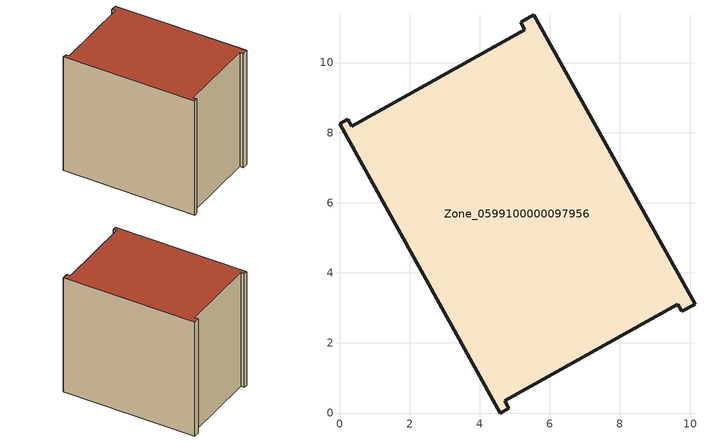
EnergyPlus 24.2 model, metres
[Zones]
Zone_0599100000097956
 floor ground (C_G): 0.35,8.18 5.29,10.94 5.17,11.15 5.54,11.36 10.14,3.11 9.77,2.9 9.65,3.11 4.71,0.35 4.83,0.14 4.58,0 0,8.26 0.23,8.39 z0
 wall outside (C_F): 4.58,0 4.83,0.14 4.71,0.35 9.65,3.11 9.77,2.9 10.14,3.11 5.54,11.36 5.17,11.15 5.29,10.94 0.35,8.18 0.23,8.39 0,8.26 4.58,0 z0:8.62
 roof outside (C_R): 0.35,8.18 0.23,8.39 0,8.26 4.58,0 4.83,0.14 4.71,0.35 9.65,3.11 9.77,2.9 10.14,3.11 5.54,11.36 5.17,11.15 5.29,10.94 z8.62
[BUILDING]
Pand.0599100000097956: North Axis=0; Terrain=City; Loads Convergence Tolerance Value=0.04; Temperature Convergence Tolerance Value=0.4; Solar Distribution=FullExterior; Maximum Number of Warmup Days=25; Minimum Number of Warmup Days=1
[Site:Location]
Rotterdam.The.Hague.AP_ZH_NLD Design_Conditions: Latitude=51.96; Longitude=4.45; Time Zone=1; Elevation=-4.5
[SITE:GROUNDTEMPERATURE:BUILDINGSURFACE]
18, 18, 18, 18, 18, 18, 18, 18, 18, 18, 18, 18
[MATERIAL] Thermal Absorptance=0.9; Solar Absorptance=0.7; Visible Absorptance=0.7
Name | Roughness | Thickness | Conductivity | Density | Specific Heat
G.TC.1965-1974 | MediumSmooth | 0.15 | 0.882353 | 540 | 1210
F.TC.1965-1974 | Rough | 0.3 | 0.697674 | 1920 | 840
R.TC.1965-1974 | MediumRough | 0.2 | 0.232558 | 1500 | 1000
[CONSTRUCTION]
C_G: G.TC.1965-1974
C_F: F.TC.1965-1974
C_R: R.TC.1965-1974
[ZONE]
Zone_0599100000097956: Type=1; Multiplier=1; Ceiling Height=Autocalculate; Volume=Autocalculate; Floor Area=autocalculate; Part of Total Floor Area=Yes
[ZONEINFILTRATION:DESIGNFLOWRATE]
Infil_Zone_0599100000097956: Zone or ZoneList or Space or SpaceList=Zone_0599100000097956; Schedule=AlwaysOn; Design Flow Rate Calculation Method=Flow/Area; Flow Rate per Floor Area=0.003; Constant Term Coefficient=1; Temperature Term Coefficient=0; Velocity Term Coefficient=0; Velocity Squared Term Coefficient=0
[HVACTEMPLATE:ZONE:IDEALLOADSAIRSYSTEM]
Zone_0599100000097956: Maximum Heating Supply Air Temperature=50; Minimum Cooling Supply Air Temperature=13; Maximum Heating Supply Air Humidity Ratio=0.0156; Minimum Cooling Supply Air Humidity Ratio=0.0077; Heating Limit=NoLimit; Cooling Limit=NoLimit; Dehumidification Control Type=ConstantSensibleHeatRatio; Cooling Sensible Heat Ratio=0.7; Dehumidification Setpoint=60; Humidification Control Type=None; Humidification Setpoint=30; Outdoor Air Method=None; Outdoor Air Flow Rate per Person=0.00944; Outdoor Air Flow Rate per Zone Floor Area=0; Outdoor Air Flow Rate per Zone=0; Demand Controlled Ventilation Type=None; Outdoor Air Economizer Type=NoEconomizer; Heat Recovery Type=None; Sensible Heat Recovery Effectiveness=0.7; Latent Heat Recovery Effectiveness=0.65
[ZONECONTROL:THERMOSTAT]
ThermostatControl_Zone_0599100000097956: Zone or ZoneList=Zone_0599100000097956; Control Type Schedule=DualSetpointControlType; Control 1=Thermostat_Zone_0599100000097956; Temperature Difference Between Cutout And Setpoint=0
[THERMOSTATSETPOINT:DUALSETPOINT]
Thermostat_Zone_0599100000097956: Heating Setpoint Temperature Schedule=HeatingSetpoint_Zone_0599100000097956; Cooling Setpoint Temperature Schedule=CoolingSetpoint_Zone_0599100000097956
[SCHEDULE:COMPACT]
HeatingSetpoint_Zone_0599100000097956: Through: 12/31, For: AllDays, Until: 24:00, 21
CoolingSetpoint_Zone_0599100000097956: Through: 12/31, For: AllDays, Until: 24:00, 24
DualSetpointControlType: Through: 12/31, For: AllDays, Until: 24:00, 4
AlwaysOn: Through: 12/31, For: AllDays, Until: 24:00, 1
